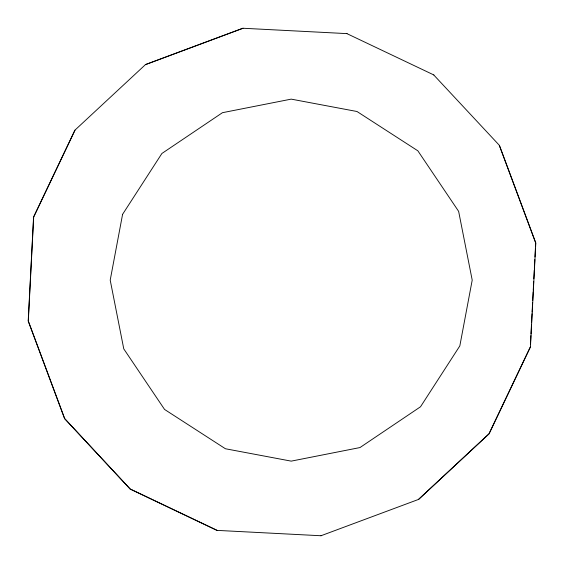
<?xml version="1.0" encoding="UTF-8"?>
<svg xmlns="http://www.w3.org/2000/svg" width="564" height="564" viewBox="0 0 564 564"><rect width="100%" height="100%" fill="white"/><g stroke="black" fill="none" stroke-linecap="round" stroke-linejoin="round"><path stroke-width="0.85" d="M530.456 344.336L530.907 335.594M530.999 333.846L531.492 324.237M531.584 322.488L532.035 313.746M532.127 311.998L532.62 302.389M532.712 300.64L533.163 291.898M533.255 290.15L533.706 281.415M533.84 278.792L534.291 270.05M534.383 268.302L534.834 259.567M534.968 256.944L535.419 248.202M535.511 246.461L535.687 242.964L499.309 145.392M75.026 130.178L33.678 217.041L28.313 321.036L64.691 418.608L130.235 489.03L217.098 530.379M530.322 346.959L488.974 433.822L418.551 499.373M145.336 64.627L242.908 28.249L347.008 33.621M243.021 28.249L145.449 64.627L74.913 130.178L33.565 217.041L28.2 321.036L64.578 418.608L130.122 489.03L216.992 530.379L321.092 535.751M320.979 535.751L418.664 499.373L489.087 433.822L530.435 346.959L535.8 242.964L499.422 145.392L433.765 74.97M346.902 33.621L433.878 74.97M122.585 214.341L110.206 280.132L123.777 348.89L164.561 409.443L225.424 448.754L291.207 461.133L359.973 447.562L420.518 406.778L459.829 345.915L472.209 280.132L458.638 211.366L417.853 150.814L356.991 111.503L291.207 99.13L222.449 112.694L161.896 153.478L122.585 214.341"/></g></svg>
